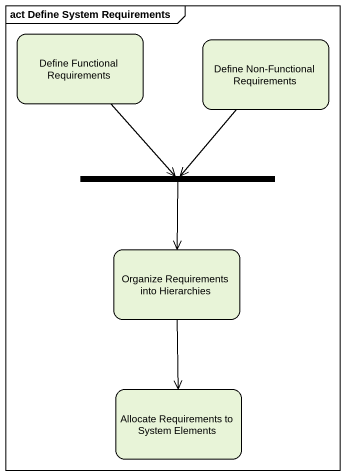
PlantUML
@startuml
mainframe act Define System Requirements
hide empty description
state "Define Functional Requirements" as Define_Functional
state "Define Non-Functional Requirements" as Define_Non_Functional
state fork1 <<join>>
state "Organize Requirements into Hierarchies" as Organize_Requirements_into
state "Allocate Requirements to System Elements" as Allocate_Requirements_to
Define_Functional --> fork1
Define_Non_Functional --> fork1
fork1 --> Organize_Requirements_into
Organize_Requirements_into --> Allocate_Requirements_to
@enduml
